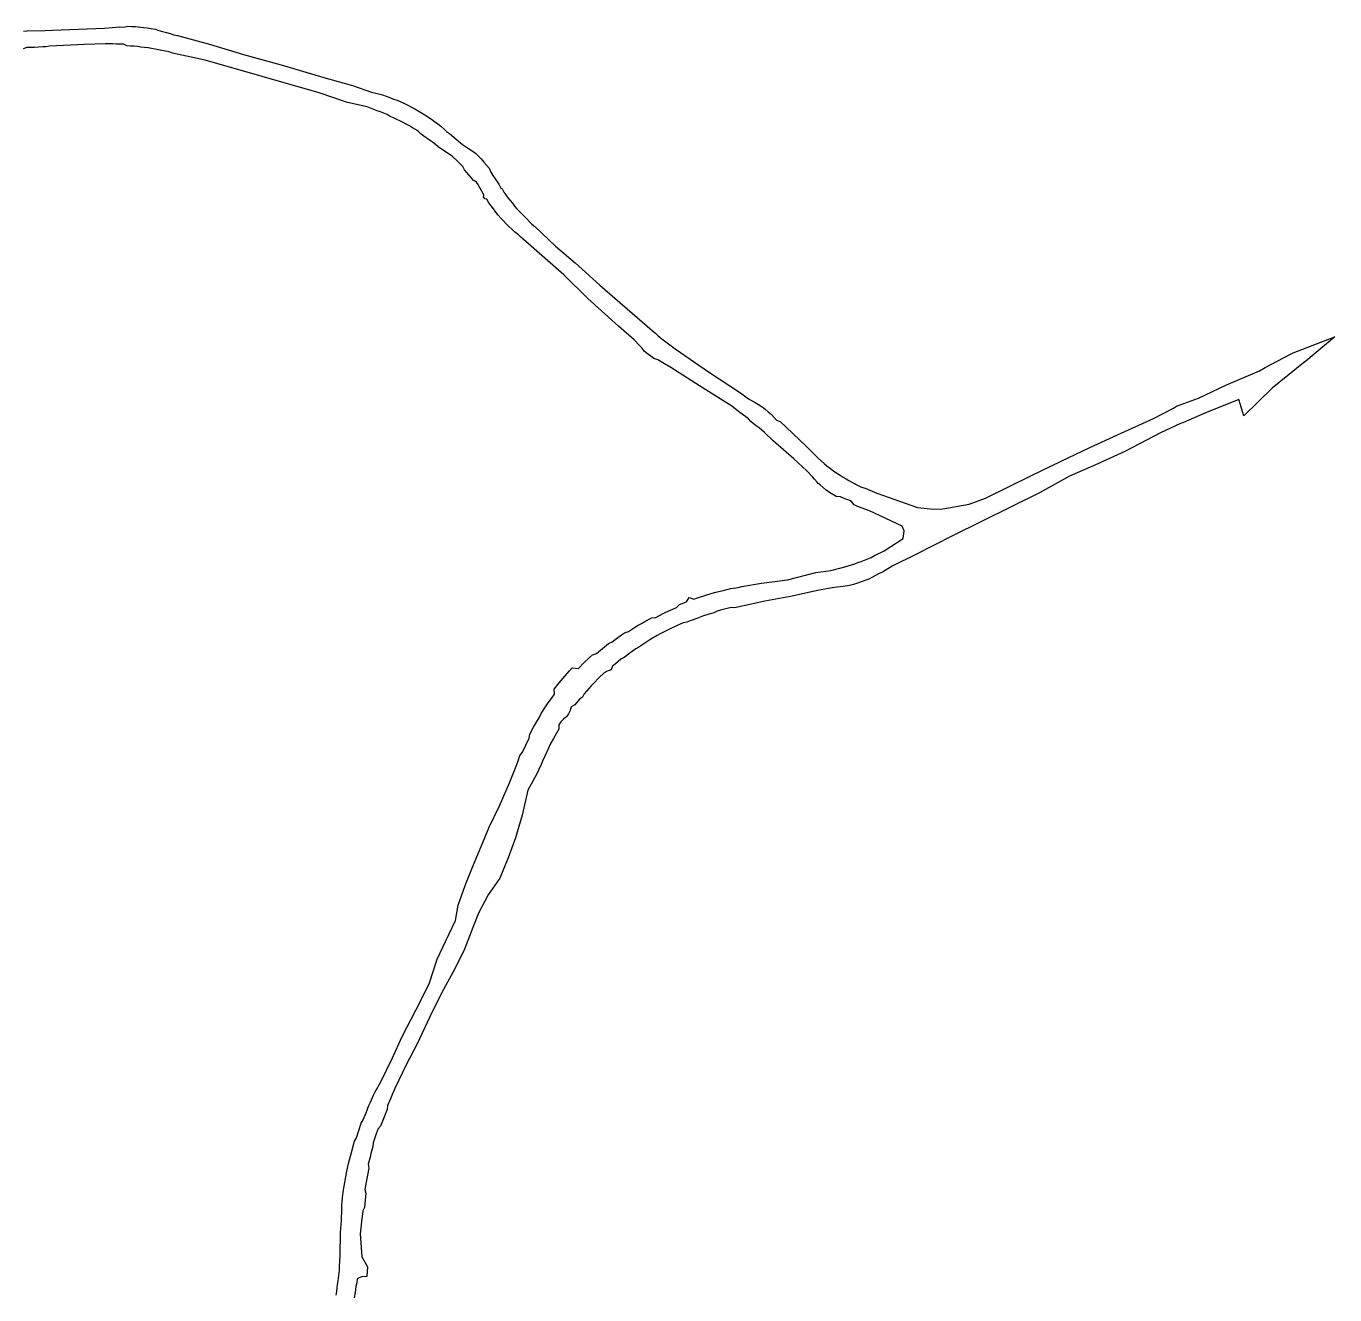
# Model space of a CAD drawing. Extents: x 543554 to 548996, y 1840763 to 1844578.
# Drawn here: x 548294 to 548996, y 1841533 to 1842214 of the extents above; entities that cross this region are included whole.
import ezdxf

# ---------------------------------------------------------------- set-up
doc = ezdxf.new("R2010")
doc.units = 0
doc.layers.add('Level 30', color=7, linetype='Continuous')

msp = doc.modelspace()

# ---------------------------------------------------------------- linework, layer by layer
at = {"layer": 'Level 30'}
for points in [[(548292.76, 1842211.52), (548294.7, 1842211.74), (548304.41, 1842211.76), (548308.38, 1842211.98), (548336.27, 1842213.08), (548340.3, 1842213.5), (548342.39, 1842213.68), (548344.49, 1842213.73), (548346.59, 1842213.7), (548348.71, 1842214.16), (548350.82, 1842214.06), (548352.93, 1842213.91), (548355.84, 1842213.63), (548357.13, 1842213.48), (548359.22, 1842213.21), (548361.31, 1842212.89), (548363.39, 1842212.53), (548365.39, 1842211.79), (548367.45, 1842211.35), (548369.48, 1842210.81), (548371.49, 1842210.18), (548373.42, 1842209.54), (548375.37, 1842209.1), (548392.59, 1842204.46), (548410.82, 1842198.93), (548431.07, 1842193.36), (548453.91, 1842186.7), (548469.33, 1842182.31), (548479.47, 1842178.76), (548481.79, 1842178.21), (548485.45, 1842177.25), (548487.43, 1842176.56), (548489.39, 1842175.83), (548491.34, 1842175.07), (548493.32, 1842174.37), (548495.23, 1842173.53), (548497.13, 1842172.64), (548499.01, 1842171.72), (548501.28, 1842170.54), (548502.72, 1842169.76), (548504.54, 1842168.73), (548506.34, 1842167.66), (548508.12, 1842166.56), (548511.63, 1842164.27), (548513.34, 1842163.06), (548515.03, 1842161.82), (548516.65, 1842160.5), (548518.6, 1842158.75), (548519.7, 1842157.72), (548521.3, 1842156.52), (548528.3, 1842150.65), (548531.61, 1842148.52), (548533.5, 1842147.24), (548535.26, 1842145.94), (548536.86, 1842144.46), (548538.37, 1842142.89), (548539.83, 1842141.27), (548541.23, 1842139.6), (548542.58, 1842137.89), (548543.53, 1842135.89), (548544.58, 1842133.99), (548545.84, 1842132.23), (548547.42, 1842129.94), (548548.09, 1842129), (548548.3, 1842128.26), (548548.82, 1842127.21), (548549.56, 1842126.82), (548550.45, 1842125.13), (548551.56, 1842123.59), (548552.71, 1842122.07), (548553.88, 1842120.57), (548555.08, 1842119.1), (548556.31, 1842117.66), (548557.57, 1842116.23), (548560.15, 1842113.44), (548562.82, 1842110.74), (548564.47, 1842109.03), (548565.53, 1842107.96), (548567.08, 1842106.69), (548578.21, 1842096.11), (548588.7, 1842087.23), (548602.1, 1842075.13), (548627.33, 1842053.14), (548630.35, 1842050.66), (548631.82, 1842049.5), (548633.15, 1842048.17), (548634.6, 1842046.99), (548636.08, 1842045.84), (548642.46, 1842041.05), (548645.3, 1842039), (548660.26, 1842028.74), (548677.45, 1842017.4), (548681.8, 1842014.26), (548685.35, 1842012.27), (548687.21, 1842011.15), (548689.04, 1842009.97), (548690.01, 1842009.24), (548690.76, 1842008.64), (548692.34, 1842007.15), (548694.06, 1842005.81), (548696.84, 1842002.81), (548698.78, 1842001.95), (548701.95, 1841998.91), (548712.74, 1841988.84), (548719.33, 1841982.09), (548722.38, 1841979.49), (548723.81, 1841978.31), (548725.85, 1841976.8), (548728.12, 1841975.07), (548730.89, 1841973.22), (548732.62, 1841972.14), (548734.17, 1841971.24), (548735.69, 1841970.28), (548737.25, 1841969.38), (548738.85, 1841968.54), (548742.36, 1841966.83), (548744.28, 1841966.23), (548750.57, 1841963.61), (548772.43, 1841955.91), (548781.2, 1841955.03), (548786.05, 1841955.1), (548800.22, 1841957.59), (548808.85, 1841960.96), (548833.27, 1841972.92), (548849.61, 1841980.81), (548864.86, 1841988.06), (548879.68, 1841994.95), (548899.09, 1842003.69), (548909.82, 1842009.19), (548911.48, 1842010.16), (548923.12, 1842014.62), (548937.78, 1842021.45), (548955.9, 1842029.12), (548959.02, 1842031), (548972.17, 1842037.96), (548973.91, 1842038.81), (548988.9, 1842044.6), (548996.34, 1842047.54), (548980.79, 1842034.36), (548980.31, 1842034.08), (548979.92, 1842033.98), (548979.54, 1842033.46), (548962.79, 1842019.83), (548947.52, 1842005.08), (548944.8, 1842013.83), (548926.63, 1842006.44), (548915.2, 1842001.49), (548913.63, 1842000.87), (548902.84, 1841995.99), (548883.99, 1841986.11), (548869.13, 1841979.3), (548853.94, 1841972.7), (548837.82, 1841963.68), (548791.15, 1841940.71), (548771.63, 1841930.64), (548758.77, 1841924.3), (548753.74, 1841921.19), (548751.87, 1841920.47), (548748.3, 1841918.46), (548746.36, 1841917.45), (548742.27, 1841915.93), (548740.2, 1841915.24), (548738.11, 1841914.61), (548735.99, 1841914.1), (548732.61, 1841913.5), (548727.79, 1841912.88), (548719.75, 1841911.59), (548704.36, 1841908.14), (548690.53, 1841905.67), (548680.2, 1841903.23), (548678.22, 1841902.92), (548674.42, 1841902), (548672.41, 1841902.18), (548669.68, 1841901.55), (548666.78, 1841900.81), (548664.91, 1841900.31), (548663.16, 1841899.39), (548659.48, 1841898.26), (548657.62, 1841897.65), (548654.01, 1841896.38), (548650.41, 1841895), (548648.63, 1841894.28), (548646.68, 1841893.92), (548643.15, 1841892.35), (548639.66, 1841890.69), (548636.22, 1841888.93), (548634.47, 1841888.08), (548632.78, 1841887.15), (548629.44, 1841885.21), (548627.83, 1841884.13), (548624.56, 1841882.06), (548622.95, 1841881), (548621.28, 1841880.02), (548618.12, 1841877.77), (548615.03, 1841875.45), (548613.36, 1841874.44), (548610.36, 1841871.99), (548608.88, 1841870.73), (548608.08, 1841868.72), (548606.03, 1841868.1), (548604.32, 1841867.1), (548601.52, 1841864.41), (548598.79, 1841861.64), (548597.45, 1841860.24), (548594.83, 1841857.37), (548593.55, 1841855.91), (548592.75, 1841854.04), (548591.05, 1841852.93), (548588.63, 1841849.89), (548586.66, 1841848.95), (548586.16, 1841846.89), (548585.13, 1841845.23), (548584.2, 1841843.51), (548583.56, 1841843.27), (548582.49, 1841842.33), (548581.04, 1841840.94), (548579.98, 1841839.3), (548580.04, 1841836.96), (548577.8, 1841833.2), (548577.09, 1841831.95), (548575.24, 1841828.55), (548574.51, 1841826.74), (548572.42, 1841822.48), (548571.17, 1841819.75), (548570.48, 1841817.94), (548567.99, 1841812.58), (548563.37, 1841804.12), (548560.26, 1841790.76), (548556.85, 1841778.56), (548552.88, 1841767.92), (548548.32, 1841756.88), (548542.16, 1841747.98), (548536.98, 1841738.1), (548533.84, 1841730.5), (548529.34, 1841718.84), (548524.37, 1841708.68), (548518.11, 1841697.14), (548516.91, 1841694.82), (548510.85, 1841682.49), (548503.95, 1841668.1), (548498.16, 1841656.88), (548491.98, 1841644.01), (548490.57, 1841640.8), (548490.46, 1841640.31), (548489.69, 1841638.51), (548488.09, 1841634.95), (548487.94, 1841632.89), (548486.43, 1841629.3), (548485.71, 1841627.5), (548484.33, 1841623.86), (548482.91, 1841622.3), (548481.65, 1841618.61), (548480.47, 1841614.88), (548480.25, 1841612.91), (548479.21, 1841609.15), (548478.71, 1841607.27), (548477.79, 1841603.48), (548478.07, 1841601.42), (548477.28, 1841597.62), (548476.58, 1841593.8), (548475.97, 1841589.97), (548476.55, 1841587.93), (548476.07, 1841584.1), (548475.68, 1841580.26), (548474.87, 1841578.38), (548474.22, 1841572.5), (548473.42, 1841566.09), (548474.25, 1841553.79), (548477.4, 1841548.42), (548476.99, 1841543.18), (548474.16, 1841542.96), (548472.83, 1841542.45), (548472.27, 1841542.13), (548471.78, 1841541.93), (548471.65, 1841539.86), (548471.09, 1841537.84), (548470.68, 1841534.61), (548470.23, 1841531.69)], [(548460.55, 1841533.27), (548460.85, 1841535.16), (548461.11, 1841537.06), (548461.35, 1841538.96), (548461.65, 1841540.85), (548462.38, 1841546.62), (548462.42, 1841548.62), (548462.63, 1841554.52), (548462.9, 1841566.75), (548463.41, 1841573.18), (548463.55, 1841579.27), (548463.54, 1841581.35), (548463.97, 1841585.52), (548464.47, 1841589.58), (548464.89, 1841591.61), (548465.71, 1841596.64), (548466.29, 1841599.77), (548467.13, 1841603.82), (548467.79, 1841605.79), (548468.77, 1841609.8), (548469.84, 1841613.8), (548470.41, 1841615.78), (548471.44, 1841617.63), (548472.69, 1841621.56), (548474.02, 1841625.46), (548475.13, 1841627.25), (548476.6, 1841631.09), (548478.15, 1841634.9), (548478.96, 1841636.79), (548480.65, 1841640.54), (548481.56, 1841642.38), (548484.47, 1841647.71), (548490.84, 1841660.49), (548495.99, 1841672.03), (548503.34, 1841686.19), (548509.51, 1841698.48), (548510.58, 1841700.86), (548514.72, 1841713.45), (548519.48, 1841723.27), (548524.55, 1841734.28), (548526.05, 1841742.55), (548529.78, 1841753.02), (548533.72, 1841762.83), (548538.27, 1841773.87), (548542.71, 1841784.32), (548548.15, 1841795.69), (548553.5, 1841808.14), (548557.05, 1841817.03), (548558.12, 1841820.01), (548559.15, 1841822.81), (548560.53, 1841824.49), (548562.28, 1841828.29), (548564.13, 1841832.04), (548564.46, 1841834.23), (548566.47, 1841837.92), (548568.58, 1841841.56), (548569.67, 1841843.36), (548570.51, 1841845.31), (548572.82, 1841848.83), (548574.01, 1841850.57), (548576.45, 1841854), (548577.7, 1841855.69), (548577.57, 1841858.46), (548580.22, 1841861.79), (548583.3, 1841865.44), (548585.79, 1841868.23), (548587.23, 1841869.8), (548590.56, 1841869.56), (548593.5, 1841872.54), (548596.52, 1841875.44), (548598.06, 1841876.86), (548600.28, 1841877.52), (548603.43, 1841880.24), (548606.66, 1841882.87), (548608.57, 1841883.79), (548610.22, 1841885.05), (548613.57, 1841887.5), (548615.27, 1841888.7), (548617.34, 1841889.34), (548620.66, 1841891.51), (548622.56, 1841892.69), (548624.38, 1841893.67), (548626.16, 1841894.71), (548629.76, 1841896.74), (548632.01, 1841896.91), (548635.66, 1841898.78), (548637.51, 1841899.68), (548641.24, 1841901.4), (548643.12, 1841902.22), (548644.69, 1841903.79), (548648.53, 1841905.32), (548649.89, 1841907.6), (548652.41, 1841906.74), (548654.36, 1841907.41), (548658.29, 1841908.68), (548662.24, 1841909.88), (548664.24, 1841910.42), (548668.24, 1841911.42), (548672.26, 1841912.37), (548676.3, 1841912.99), (548678.25, 1841913.43), (548688.71, 1841915.19), (548702.67, 1841917.04), (548717.97, 1841920.93), (548726.03, 1841922.08), (548730.74, 1841923.27), (548733.53, 1841924.1), (548735.3, 1841924.59), (548737.06, 1841925.11), (548738.8, 1841925.7), (548740.52, 1841926.34), (548742.26, 1841926.95), (548743.99, 1841927.6), (548747.61, 1841929.11), (548749.33, 1841930.15), (548754.64, 1841932.69), (548764.72, 1841939.29), (548765.29, 1841943.3), (548764.13, 1841945.79), (548746.66, 1841954.06), (548740.21, 1841956.32), (548738.48, 1841957.36), (548737.02, 1841959.08), (548736.15, 1841959.59), (548735.15, 1841959.95), (548733.17, 1841960.71), (548731.22, 1841961.53), (548728.88, 1841961.69), (548727.01, 1841962.76), (548725.18, 1841963.9), (548723.39, 1841965.09), (548721.86, 1841966.64), (548720.16, 1841967.95), (548719.2, 1841968.78), (548718.56, 1841969.38), (548717.26, 1841971.12), (548716.12, 1841972.32), (548713.09, 1841975.59), (548706.15, 1841981.98), (548695.05, 1841991.72), (548690.43, 1841996.14), (548687.43, 1841998.68), (548685.91, 1841999.75), (548684.43, 1842000.84), (548682.99, 1842001.99), (548681.75, 1842003.43), (548680.29, 1842004.57), (548677.09, 1842006.9), (548672.92, 1842010.31), (548655.4, 1842021.14), (548640.19, 1842031.01), (548636.68, 1842032.98), (548634.88, 1842034.03), (548633.14, 1842035.17), (548630.98, 1842035.74), (548629.3, 1842037), (548627.65, 1842038.29), (548626.03, 1842039.62), (548624.81, 1842041.41), (548623.32, 1842042.87), (548620.49, 1842045.8), (548612.02, 1842053.23), (548595.49, 1842068.04), (548582.7, 1842080.66), (548572.48, 1842089.71), (548560.91, 1842099.8), (548559.47, 1842101.2), (548558.3, 1842102.14), (548556.28, 1842103.8), (548554.73, 1842105.21), (548553.25, 1842106.69), (548551.68, 1842108.09), (548550.26, 1842109.63), (548548.87, 1842111.2), (548547.51, 1842112.79), (548546.19, 1842114.42), (548544.89, 1842116.07), (548543.63, 1842117.74), (548542.41, 1842119.44), (548541.39, 1842121.29), (548540.28, 1842121.53), (548539.68, 1842122.67), (548539.82, 1842123.74), (548537.89, 1842127.32), (548537.32, 1842128.17), (548536.72, 1842129.16), (548535.82, 1842130.41), (548534.13, 1842131.46), (548533, 1842132.9), (548531.82, 1842134.3), (548530.59, 1842135.66), (548529.32, 1842136.99), (548528.48, 1842138.77), (548527.21, 1842140.14), (548525.84, 1842141.54), (548523.03, 1842144.27), (548515.36, 1842149.33), (548513.87, 1842150.67), (548512.27, 1842151.84), (548510.72, 1842152.94), (548507.65, 1842155.18), (548506.09, 1842156.28), (548504.68, 1842157.59), (548503.08, 1842158.63), (548501.46, 1842159.63), (548499.82, 1842160.6), (548498.16, 1842161.54), (548496.49, 1842162.45), (548494.79, 1842163.33), (548493.08, 1842164.16), (548491.35, 1842164.97), (548489.61, 1842165.74), (548487.98, 1842166.79), (548486.2, 1842167.49), (548484.4, 1842168.16), (548482.6, 1842168.79), (548480.81, 1842169.49), (548477.11, 1842170.84), (548466.64, 1842173.28), (548451.44, 1842178.38), (548390.24, 1842195.84), (548372.81, 1842199.7), (548370.9, 1842200.31), (548368.97, 1842200.72), (548367.09, 1842201.08), (548363.37, 1842201.86), (548361.49, 1842202.13), (548359.61, 1842202.45), (548357.74, 1842202.73), (548355.85, 1842202.98), (548353.97, 1842203.19), (548352.07, 1842203.36), (548350.18, 1842203.5), (548348.28, 1842203.6), (548346.4, 1842204.55), (548342.57, 1842204.58), (548340.65, 1842204.64), (548336.68, 1842204.68), (548325.52, 1842204.36), (548306.82, 1842203.41), (548304.84, 1842203), (548303.34, 1842203.03), (548300.78, 1842202.82), (548298.73, 1842202.73), (548294.62, 1842202.71), (548292.56, 1842202.03)]]:
    msp.add_lwpolyline(points, dxfattribs=at)

doc.saveas('drawing.dxf')
